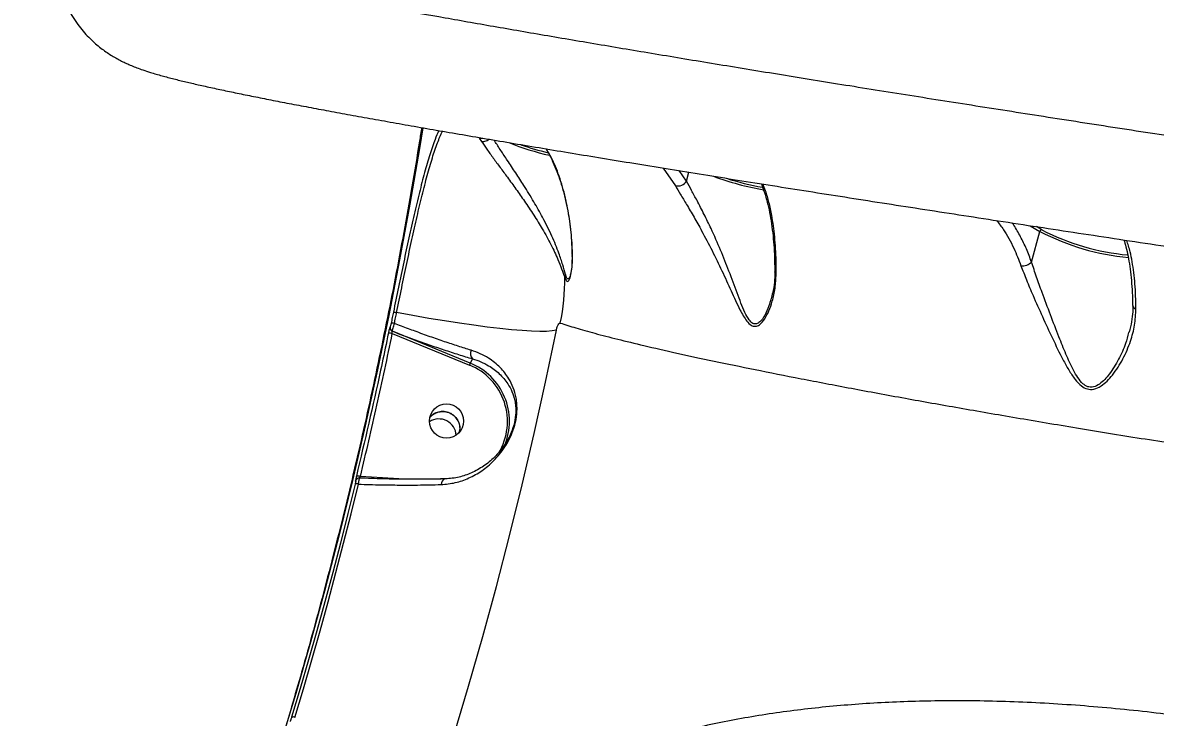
# Model space of a CAD drawing. Header units: millimetres. Extents: x -5238 to 5144, y -3542 to 5092.
# Drawn here: x 2491.6 to 2788.5, y 2073.2 to 2255.2 of the extents above; entities that cross this region are included whole.
import ezdxf

# ---------------------------------------------------------------- set-up
doc = ezdxf.new("R2010")
doc.units = ezdxf.units.MM
for name, color, linetype in [('DIKOM_ОБЪЕКТ', 7, 'Continuous'), ('DIKOM_РАЗМЕР_ЗОНА', 7, 'Continuous'), ('DIKOM_РАЗМЕР_ОБЪЕКТА', 7, 'Continuous')]:
    doc.layers.add(name, color=color, linetype=linetype)
doc.styles.add('style1', font='arial.ttf', dxfattribs={"width": 0.8})
doc.dimstyles.new('1-50', dxfattribs={"dimtxt": 300, "dimasz": 200, "dimexe": 100, "dimexo": 0, "dimgap": 100, "dimtad": 1, "dimtxsty": 'style1', "dimcen": 200, "dimclrd": 7, "dimclre": 7, "dimclrt": 7, "dimadec": 1, "dimazin": 2, "dimtfac": 1, "dimtmove": 0, "dimatfit": 2, "dimfxl": 0, "dimlwd": 25, "dimlwe": 18, "dimarcsym": 0})

# ---------------------------------------------------------------- blocks, each defined once
blk = doc.blocks.new('*D1')
at = {"layer": 'Defpoints', "color": 0, "transparency": 16777216}
for p in [(-4787.63, 5091.56), (3144.22, 5091.56), (-2554.16, -2403.28)]:
    blk.add_point(p, dxfattribs=at)
at = {"layer": 'DIKOM_РАЗМЕР_ЗОНА', "color": 7, "lineweight": 18, "transparency": 16777216}
for p, q in [((3144.22, 5091.56), (-4887.63, 5091.56)), ((-2554.16, -2403.28), (-4887.63, -2403.28))]:
    blk.add_line(p, q, dxfattribs=at)
at = {"layer": 'DIKOM_РАЗМЕР_ЗОНА', "color": 7, "lineweight": 25, "transparency": 16777216}
blk.add_line((-4787.63, -2203.28), (-4787.63, 4891.56), dxfattribs=at)
at = {"layer": 'DIKOM_РАЗМЕР_ЗОНА', "color": 7, "transparency": 16777216}
for points in [[(-4820.97, 4891.56), (-4754.3, 4891.56), (-4787.63, 5091.56)], [(-4820.97, -2203.28), (-4754.3, -2203.28), (-4787.63, -2403.28)]]:
    blk.add_solid(points, dxfattribs=at)
at = {"layer": 'DIKOM_РАЗМЕР_ЗОНА', "color": 7, "transparency": 16777216, "insert": (-5040.81, 1344.14), "char_height": 300, "attachment_point": 5, "rotation": 90, "style": 'style1'}
blk.add_mtext('7500', dxfattribs=at)
blk = doc.blocks.new('*D2')
at = {"layer": 'Defpoints', "color": 0, "transparency": 16777216}
for p in [(5144.22, 2720.02), (-4054.16, -903.28), (5144.22, -3441.88)]:
    blk.add_point(p, dxfattribs=at)
at = {"layer": 'DIKOM_РАЗМЕР_ЗОНА', "color": 7, "lineweight": 18, "transparency": 16777216}
for p, q in [((5144.22, 2720.02), (5144.22, -3541.88)), ((-4054.16, -903.28), (-4054.16, -3541.88))]:
    blk.add_line(p, q, dxfattribs=at)
at = {"layer": 'DIKOM_РАЗМЕР_ЗОНА', "color": 7, "lineweight": 25, "transparency": 16777216}
blk.add_line((-3854.16, -3441.88), (4944.22, -3441.88), dxfattribs=at)
at = {"layer": 'DIKOM_РАЗМЕР_ЗОНА', "color": 7, "transparency": 16777216}
for points in [[(-3854.16, -3408.54), (-3854.16, -3475.21), (-4054.16, -3441.88)], [(4944.22, -3408.54), (4944.22, -3475.21), (5144.22, -3441.88)]]:
    blk.add_solid(points, dxfattribs=at)
at = {"layer": 'DIKOM_РАЗМЕР_ЗОНА', "color": 7, "transparency": 16777216, "insert": (545.03, -3188.7), "char_height": 300, "attachment_point": 5, "style": 'style1'}
blk.add_mtext('9200', dxfattribs=at)
blk = doc.blocks.new('*D3')
at = {"layer": 'Defpoints', "color": 0, "transparency": 16777216}
for p in [(3889.93, 2956), (-2405.68, -161.05), (3889.93, -2949.28)]:
    blk.add_point(p, dxfattribs=at)
at = {"layer": 'DIKOM_РАЗМЕР_ОБЪЕКТА', "color": 7, "lineweight": 18, "transparency": 16777216}
for p, q in [((3889.93, 2956), (3889.93, -3049.28)), ((-2405.68, -161.05), (-2405.68, -3049.28))]:
    blk.add_line(p, q, dxfattribs=at)
at = {"layer": 'DIKOM_РАЗМЕР_ОБЪЕКТА', "color": 7, "lineweight": 25, "transparency": 16777216}
blk.add_line((-2205.68, -2949.28), (3689.93, -2949.28), dxfattribs=at)
at = {"layer": 'DIKOM_РАЗМЕР_ОБЪЕКТА', "color": 7, "transparency": 16777216}
for points in [[(-2205.68, -2915.95), (-2205.68, -2982.61), (-2405.68, -2949.28)], [(3689.93, -2915.95), (3689.93, -2982.61), (3889.93, -2949.28)]]:
    blk.add_solid(points, dxfattribs=at)
at = {"layer": 'DIKOM_РАЗМЕР_ОБЪЕКТА', "color": 7, "transparency": 16777216, "insert": (742.13, -2696.01), "char_height": 300, "attachment_point": 5, "style": 'style1'}
blk.add_mtext('6300', dxfattribs=at)

msp = doc.modelspace()

# ---------------------------------------------------------------- linework, layer by layer
at = {"layer": 'DIKOM_ОБЪЕКТ', "color": 7, "linetype": 'Continuous', "lineweight": 15}
for p, q in [((2611.276, 2224.909), (2611.849, 2224.069)), ((2659.479, 2217.069), (2662.667, 2212.458)), ((2665.602, 2213.653), (2663.684, 2216.39)), ((2665.602, 2213.653), (2666.236, 2215.978)), ((2755.673, 2201.976), (2758.229, 2200.457)), ((2756.046, 2192.456), (2758.229, 2200.457)), ((2758.755, 2200.889), (2757.357, 2201.72)), ((2635.157, 2189.214), (2635.094, 2188.981)), ((2688.721, 2189.813), (2688.719, 2189.854)), ((2587.894, 2175.427), (2587.891, 2175.424)), ((2588.482, 2173.694), (2608.682, 2165.448)), ((2588.494, 2174.298), (2588.496, 2174.301)), ((2608.899, 2165.967), (2588.494, 2174.298)), ((2609.473, 2167.097), (2608.899, 2165.967)), ((2606.198, 2148.401), (2606.023, 2147.731)), ((2578.865, 2135.085), (2578.867, 2135.088)), ((2591.664, 2135.539), (2580.103, 2136.25)), ((2602.219, 2135.639), (2601.129, 2135.614))]:
    msp.add_line(p, q, dxfattribs=at)
at = {"layer": 'DIKOM_ОБЪЕКТ', "color": 7, "linetype": 'Continuous', "lineweight": 15, "flags": 128}
for points in [[(2537.183, 2001.624), (2541.192, 2012.381), (2545.889, 2025.483), (2550.445, 2038.751), (2554.857, 2052.176), (2559.123, 2065.75), (2563.24, 2079.463), (2567.205, 2093.307), (2571.015, 2107.273), (2574.668, 2121.352), (2578.161, 2135.533), (2581.493, 2149.809), (2584.66, 2164.169), (2587.662, 2178.605), (2590.495, 2193.107), (2593.159, 2207.664), (2595.651, 2222.269), (2596.519, 2227.62)], [(2596.443, 2227.633), (2595.567, 2222.233), (2593.067, 2207.585), (2590.396, 2192.983), (2587.554, 2178.438), (2584.543, 2163.959), (2581.366, 2149.555), (2578.025, 2135.236), (2574.521, 2121.012), (2570.857, 2106.891), (2567.035, 2092.883), (2563.059, 2078.997), (2558.93, 2065.242), (2554.651, 2051.627), (2550.225, 2038.162), (2545.655, 2024.854), (2540.944, 2011.713), (2540.034, 2009.24)], [(2588.757, 2179.296), (2588.685, 2178.941), (2588.613, 2178.586), (2588.541, 2178.231), (2588.469, 2177.876), (2588.396, 2177.521), (2588.324, 2177.166), (2588.252, 2176.811), (2588.179, 2176.456)], [(2589.034, 2176.373), (2589.107, 2176.727), (2589.179, 2177.082), (2589.251, 2177.437), (2589.324, 2177.792), (2589.396, 2178.146), (2589.468, 2178.501), (2589.54, 2178.856), (2589.612, 2179.211)], [(2631.483, 2174.582), (2630.39, 2174.391), (2628.933, 2174.284), (2627.122, 2174.262), (2624.972, 2174.325), (2622.5, 2174.472), (2619.725, 2174.704), (2616.668, 2175.016), (2613.353, 2175.408), (2609.806, 2175.876), (2606.056, 2176.416), (2602.13, 2177.025), (2598.059, 2177.697), (2593.875, 2178.428), (2589.612, 2179.211)], [(2593.341, 2033.838), (2596.453, 2042.969), (2600.601, 2055.608), (2604.613, 2068.385), (2608.484, 2081.292), (2612.214, 2094.321), (2615.8, 2107.464), (2619.238, 2120.711), (2622.528, 2134.056), (2625.667, 2147.488), (2628.653, 2161), (2631.483, 2174.582)], [(2602.427, 2135.608), (2602.234, 2135.625), (2602.22, 2135.623)], [(2578.744, 2134.292), (2576.829, 2126.53), (2574.864, 2118.8), (2572.851, 2111.103), (2570.789, 2103.44), (2568.68, 2095.814), (2566.523, 2088.224), (2564.319, 2080.674), (2562.068, 2073.164)], [(2562.942, 2073.156), (2565.191, 2080.66), (2567.393, 2088.205), (2569.549, 2095.788), (2571.657, 2103.41), (2573.717, 2111.067), (2575.729, 2118.759), (2577.692, 2126.483), (2579.606, 2134.239)]]:
    msp.add_lwpolyline(points, dxfattribs=at)
at = {"layer": 'DIKOM_ОБЪЕКТ', "color": 7, "linetype": 'Continuous', "lineweight": 15}
msp.add_circle((2602.693, 2150.792), 4.471, dxfattribs=at)
for centre, radius, start, end in [((2611.698, 2226.657), 1.799, 256.41874, 283.08733), ((2645.289, 2289.007), 70.353, 248.11248, 257.17962), ((2645.866, 2291.028), 71.854, 250.74382, 256.7027), ((2697.81, 2282.301), 71.914, 249.54541, 260.38988), ((2663.343, 2215), 2.631, 255.10965, 329.18638), ((2697.349, 2280.505), 69.462, 252.13296, 260.20586), ((2758.763, 2200.342), 0.547, 90.84853, 167.77549), ((2786.89, 2255.459), 62.021, 242.47593, 264.97701), ((2786.55, 2254.232), 60.151, 242.47771, 264.97584), ((2753.627, 2194.935), 3.463, 264.06203, 314.28911), ((2582.725, 2187.432), 50.956, 347.56536, 1.16908), ((2635.37, 2188.324), 1.706, 150.02759, 175.03266), ((2689.447, 2189.946), 0.738, 190.43634, 240.80592), ((2783.6, 2181.262), 1.081, 193.03474, 259.63349), ((2588.363, 2173.907), 2.556, 74.78206, 94.1353), ((2587.764, 2171.378), 2.425, 72.78294, 97.57427), ((2588.877, 2175.227), 1.005, 168.69558, 247.59288), ((2588.879, 2175.23), 1.005, 168.69804, 247.59043), ((2610.982, 2168.458), 2.031, 154.53313, 222.06415), ((2624.544, 2159.11), 17.082, 156.33064, 158.22077), ((2602.745, 2150.671), 15.924, 328.8631, 68.1122), ((2602.742, 2150.707), 16.456, 337.51098, 68.02775), ((2600.705, 2146.812), 4.519, 2.85576, 123.25693), ((2579.816, 2134.853), 0.979, 139.93061, 166.31012), ((2579.82, 2134.855), 0.981, 139.56526, 166.25237), ((2579.825, 2134.84), 0.994, 121.088, 139.70906), ((2579.316, 2134.02), 2.365, 70.56212, 95.88735), ((2602.858, 2134.175), 1.583, 113.76101, 180.92322), ((2579.082, 2132.748), 1.58, 70.62265, 102.35096), ((2562.495, 2072.176), 1.076, 65.47203, 113.37115)]:
    msp.add_arc(centre, radius, start, end, dxfattribs=at)
for points, knots in [([(2670.046, 2295.893), (2675.287, 2295.077), (2685.773, 2293.444), (2702.255, 2290.911), (2719.246, 2288.322), (2736.941, 2285.65), (2755.319, 2282.897), (2774.37, 2280.066), (2793.875, 2277.188), (2813.607, 2274.296), (2833.524, 2271.394), (2853.583, 2268.489), (2873.934, 2265.556), (2894.737, 2262.574), (2915.972, 2259.544), (2937.611, 2256.472), (2959.408, 2253.391), (2981.116, 2250.336), (3002.701, 2247.311), (3024.128, 2244.321), (3045.555, 2241.344), (3067.145, 2238.357), (3088.866, 2235.365), (3110.681, 2232.374), (3132.337, 2229.419), (3153.579, 2226.534), (3174.38, 2223.725), (3194.72, 2220.992), (3214.767, 2218.315), (3234.671, 2215.673), (3254.387, 2213.074), (3273.877, 2210.524), (3292.91, 2208.054), (3312.475, 2205.539), (3332.413, 2203.003), (3352.643, 2200.461), (3365.433, 2198.884), (3371.827, 2198.095)], [0, 0, 0, 0, 0.0277158, 0.0554553, 0.0831951, 0.110911, 0.139432, 0.1679792, 0.1965262, 0.2250473, 0.2527592, 0.2804947, 0.3082303, 0.3359422, 0.364457, 0.3929981, 0.4215388, 0.4500535, 0.4777908, 0.5055522, 0.5333137, 0.5610508, 0.5895953, 0.618166, 0.646737, 0.6752815, 0.70299, 0.7307224, 0.7584548, 0.7861631, 0.814675, 0.843213, 0.8717512, 0.900263, 0.9335019, 0.9667613, 1, 1, 1, 1]), ([(2500.881, 2279.173), (2500.746, 2278.585), (2500.378, 2276.99), (2500.133, 2274.338), (2500.108, 2271.294), (2500.394, 2268.324), (2500.95, 2265.465), (2501.754, 2262.745), (2502.773, 2260.192), (2503.967, 2257.831), (2505.294, 2255.684), (2506.707, 2253.762), (2508.161, 2252.069), (2509.617, 2250.593), (2511.048, 2249.318), (2512.437, 2248.219), (2513.779, 2247.268), (2515.08, 2246.439), (2516.349, 2245.706), (2517.606, 2245.049), (2518.874, 2244.445), (2520.191, 2243.875), (2521.616, 2243.313), (2523.265, 2242.722), (2525.426, 2242.022), (2528.064, 2241.257), (2531.123, 2240.45), (2534.286, 2239.673), (2537.649, 2238.89), (2541.274, 2238.084), (2545.207, 2237.243), (2549.356, 2236.384), (2553.74, 2235.501), (2558.383, 2234.588), (2563.28, 2233.647), (2568.443, 2232.673), (2573.877, 2231.666), (2579.588, 2230.624), (2585.563, 2229.55), (2591.805, 2228.443), (2598.307, 2227.304), (2605.084, 2226.13), (2612.118, 2224.924), (2619.388, 2223.691), (2626.873, 2222.433), (2634.585, 2221.148), (2642.534, 2219.834), (2650.733, 2218.49), (2659.166, 2217.118), (2667.823, 2215.72), (2676.706, 2214.295), (2685.818, 2212.843), (2695.132, 2211.368), (2704.646, 2209.87), (2714.355, 2208.351), (2724.279, 2206.807), (2734.399, 2205.241), (2744.683, 2203.658), (2755.093, 2202.063), (2765.631, 2200.458), (2776.325, 2198.836), (2787.191, 2197.196), (2798.22, 2195.54), (2809.384, 2193.87), (2820.684, 2192.189), (2832.124, 2190.493), (2843.678, 2188.788), (2855.331, 2187.076), (2867.081, 2185.357), (2878.941, 2183.629), (2890.907, 2181.893), (2902.943, 2180.153), (2915.015, 2178.415), (2927.098, 2176.683), (2939.201, 2174.955), (2951.351, 2173.227), (2963.573, 2171.496), (2975.866, 2169.761), (2988.216, 2168.026), (3000.606, 2166.291), (3013.019, 2164.56), (3025.438, 2162.835), (3037.847, 2161.118), (3050.226, 2159.413), (3062.559, 2157.72), (3074.829, 2156.043), (3087.021, 2154.383), (3099.127, 2152.742), (3111.19, 2151.114), (3123.23, 2149.496), (3135.252, 2147.887), (3147.213, 2146.294), (3159.092, 2144.718), (3170.869, 2143.163), (3182.519, 2141.632), (3194.048, 2140.124), (3205.451, 2138.64), (3216.734, 2137.179), (3227.882, 2135.743), (3238.893, 2134.332), (3249.772, 2132.946), (3260.522, 2131.583), (3271.118, 2130.249), (3281.552, 2128.942), (3291.818, 2127.666), (3301.929, 2126.416), (3311.866, 2125.196), (3321.601, 2124.01), (3331.106, 2122.86), (3340.382, 2121.747), (3349.45, 2120.668), (3358.316, 2119.623), (3366.973, 2118.611), (3375.404, 2117.636), (3383.611, 2116.697), (3391.598, 2115.793), (3399.346, 2114.928), (3406.844, 2114.101), (3414.095, 2113.313), (3421.111, 2112.563), (3427.886, 2111.85), (3434.397, 2111.178), (3440.624, 2110.55), (3446.556, 2109.965), (3452.225, 2109.42), (3457.637, 2108.916), (3462.793, 2108.453), (3467.677, 2108.032), (3472.295, 2107.652), (3476.654, 2107.316), (3480.767, 2107.02), (3484.622, 2106.769), (3488.239, 2106.562), (3491.648, 2106.401), (3494.917, 2106.288), (3498.178, 2106.231), (3501.152, 2106.258), (3503.638, 2106.375), (3505.556, 2106.54), (3507.079, 2106.724), (3508.567, 2106.959), (3510.041, 2107.253), (3511.539, 2107.618), (3513.083, 2108.072), (3514.693, 2108.635), (3516.384, 2109.333), (3518.161, 2110.195), (3520.016, 2111.25), (3521.924, 2112.526), (3523.849, 2114.04), (3525.744, 2115.802), (3527.555, 2117.807), (3529.227, 2120.036), (3530.718, 2122.461), (3532.033, 2125.145), (3533.117, 2128.055), (3533.884, 2131.142), (3534.29, 2133.575), (3534.333, 2134.967), (3534.343, 2135.319)], [0, 0, 0, 0, 0.0012007, 0.0032594, 0.0052803, 0.0072664, 0.0092199, 0.0111422, 0.0130331, 0.0148915, 0.0167155, 0.0185049, 0.0202647, 0.0220086, 0.0237609, 0.025545, 0.0274005, 0.029375, 0.0315257, 0.0339225, 0.0366552, 0.0398469, 0.0436802, 0.0484598, 0.0547938, 0.0644179, 0.07374, 0.0824046, 0.0906488, 0.0993736, 0.1077929, 0.1159995, 0.1241548, 0.1322078, 0.1402043, 0.1481647, 0.1561052, 0.1640397, 0.1719848, 0.179859, 0.1877556, 0.1956676, 0.2035773, 0.2114626, 0.219306, 0.227092, 0.2349144, 0.2427528, 0.2505815, 0.2584083, 0.26624, 0.2740828, 0.2819469, 0.2897578, 0.2975857, 0.3054454, 0.3133167, 0.3211747, 0.328997, 0.3367659, 0.3445371, 0.3523606, 0.3601742, 0.3679858, 0.3758016, 0.383628, 0.3914724, 0.3992858, 0.4070906, 0.4149255, 0.4227743, 0.4306185, 0.438438, 0.4462181, 0.4539618, 0.4617118, 0.4694923, 0.4772987, 0.4851254, 0.4929679, 0.5008201, 0.5086767, 0.5165311, 0.5243767, 0.5322079, 0.540019, 0.5478052, 0.555561, 0.563299, 0.5711104, 0.5789402, 0.586781, 0.5946252, 0.6024637, 0.6102886, 0.6180821, 0.6258932, 0.6336975, 0.6414959, 0.649296, 0.6571033, 0.664925, 0.6727748, 0.6805904, 0.6884237, 0.6962819, 0.7041493, 0.7120078, 0.7198401, 0.7276306, 0.7354255, 0.7432542, 0.7510762, 0.7588993, 0.7667289, 0.7745726, 0.7824418, 0.7902793, 0.798122, 0.8060038, 0.8139061, 0.8218104, 0.8296933, 0.8375396, 0.845367, 0.8532849, 0.8612108, 0.8691569, 0.8771371, 0.8851686, 0.8932742, 0.9014976, 0.9097493, 0.9182111, 0.9269754, 0.9362742, 0.9468293, 0.9544448, 0.9587089, 0.9623402, 0.9653881, 0.9680085, 0.9703184, 0.9724072, 0.9743458, 0.9761922, 0.977994, 0.9797876, 0.9815911, 0.983423, 0.9852884, 0.9871831, 0.9890985, 0.9910271, 0.9929629, 0.9951112, 0.9972255, 0.999298, 1, 1, 1, 1]), ([(3534.272, 2135.322), (3534.295, 2135.246), (3534.38, 2134.969), (3533.6, 2134.603), (3531.894, 2134.237), (3529.167, 2134.01), (3525.521, 2133.914), (3520.981, 2133.951), (3515.587, 2134.117), (3509.378, 2134.404), (3502.322, 2134.814), (3494.352, 2135.353), (3485.444, 2136.025), (3475.591, 2136.834), (3464.9, 2137.771), (3453.5, 2138.825), (3441.431, 2139.992), (3428.741, 2141.264), (3415.342, 2142.649), (3401.123, 2144.16), (3386.078, 2145.799), (3370.21, 2147.565), (3353.699, 2149.439), (3336.747, 2151.399), (3319.397, 2153.437), (3301.696, 2155.547), (3283.507, 2157.745), (3264.685, 2160.05), (3245.239, 2162.462), (3225.187, 2164.979), (3204.758, 2167.573), (3184.187, 2170.213), (3163.515, 2172.895), (3142.783, 2175.611), (3121.835, 2178.382), (3100.509, 2181.229), (3078.829, 2184.152), (3056.824, 2187.147), (3034.749, 2190.181), (3011.734, 2193.372), (2987.818, 2196.723), (2963.057, 2200.228), (2938.245, 2203.777), (2913.444, 2207.36), (2888.719, 2210.97), (2865.545, 2214.388), (2843.922, 2217.608), (2823.818, 2220.629), (2804.049, 2223.628), (2784.466, 2226.625), (2765.115, 2229.616), (2746.035, 2232.596), (2727.452, 2235.53), (2709.584, 2238.381), (2692.445, 2241.148), (2676.034, 2243.827), (2660.21, 2246.444), (2644.859, 2249.016), (2630.028, 2251.537), (2615.759, 2254.002), (2602.221, 2256.381), (2589.557, 2258.649), (2577.77, 2260.806), (2566.847, 2262.851), (2556.702, 2264.8), (2547.267, 2266.666), (2538.59, 2268.443), (2530.708, 2270.124), (2523.714, 2271.688), (2517.685, 2273.116), (2512.604, 2274.41), (2508.442, 2275.574), (2505.167, 2276.618), (2502.738, 2277.553), (2501.298, 2278.358), (2500.708, 2278.897), (2500.895, 2279.119), (2500.931, 2279.162)], [0, 0, 0, 0, 0.0049153, 0.0181215, 0.0317067, 0.0453044, 0.0589022, 0.0724875, 0.085714, 0.098952, 0.1121899, 0.1254164, 0.1390284, 0.152653, 0.1662775, 0.1798895, 0.1931171, 0.2063562, 0.2195953, 0.232823, 0.2464353, 0.2600601, 0.2736849, 0.2872973, 0.3005077, 0.3137297, 0.3269515, 0.340162, 0.3537551, 0.3673607, 0.3809663, 0.3945594, 0.4077711, 0.4209942, 0.4342172, 0.4474289, 0.4610242, 0.4746321, 0.4882397, 0.501835, 0.5171178, 0.5324095, 0.5476922, 0.5633049, 0.5789272, 0.5945399, 0.6077689, 0.6210093, 0.6342497, 0.6474786, 0.6610921, 0.6747179, 0.6883438, 0.7019572, 0.7151635, 0.7283811, 0.7415987, 0.7548049, 0.7683935, 0.7819945, 0.7955954, 0.809184, 0.8224119, 0.8356513, 0.8488907, 0.8621186, 0.8757327, 0.8893593, 0.902986, 0.9166001, 0.9298235, 0.9430584, 0.9562932, 0.9695164, 0.9831259, 0.9967479, 1, 1, 1, 1]), ([(2596.162, 2227.682), (2595.976, 2226.498), (2595.162, 2221.305), (2593.605, 2212.129), (2591.489, 2200.167), (2589.256, 2188.257), (2586.918, 2176.407), (2584.476, 2164.628), (2581.933, 2152.929), (2579.291, 2141.322), (2576.555, 2129.816), (2573.726, 2118.422), (2570.811, 2107.148), (2567.808, 2096.008), (2564.895, 2085.57), (2562.944, 2078.908), (2562.052, 2075.864)], [0, 0, 0, 0, 0.0226113, 0.0992116, 0.1757858, 0.2523166, 0.3287878, 0.4051853, 0.4814923, 0.557694, 0.6337739, 0.709716, 0.7855036, 0.8611242, 0.9365575, 1, 1, 1, 1]), ([(2600.65, 2226.9), (2600.323, 2226.155), (2599.537, 2224.36), (2598.301, 2220.646), (2596.937, 2215.976), (2595.573, 2210.702), (2594.205, 2204.947), (2592.833, 2198.818), (2591.463, 2192.428), (2590.095, 2185.877), (2589.203, 2181.491), (2588.757, 2179.296)], [0, 0, 0, 0, 0.0816884, 0.1967297, 0.3114042, 0.4261682, 0.5411362, 0.6559959, 0.7703326, 0.8850684, 1, 1, 1, 1]), ([(2589.612, 2179.211), (2590.05, 2181.369), (2590.925, 2185.671), (2592.267, 2192.102), (2593.613, 2198.377), (2594.958, 2204.389), (2596.301, 2210.039), (2597.638, 2215.215), (2598.976, 2219.809), (2600.297, 2223.754), (2601.178, 2225.754), (2601.61, 2226.734)], [0, 0, 0, 0, 0.1120611, 0.2234523, 0.3348756, 0.4469375, 0.5581315, 0.6701449, 0.7817166, 0.8931036, 1, 1, 1, 1]), ([(2611.849, 2224.069), (2611.878, 2224.062), (2612.06, 2224.017), (2612.458, 2224.002), (2613.054, 2224.153), (2613.547, 2224.381), (2613.776, 2224.581), (2613.838, 2224.635)], [0, 0, 0, 0, 0.051497, 0.3199289, 0.6069344, 0.8940321, 1, 1, 1, 1]), ([(2611.849, 2224.069), (2612.31, 2223.393), (2613.246, 2222.022), (2614.925, 2219.705), (2616.744, 2217.234), (2618.757, 2214.508), (2620.912, 2211.551), (2623.252, 2208.237), (2625.605, 2204.728), (2627.974, 2200.903), (2630.14, 2196.969), (2631.769, 2193.478), (2632.919, 2190.554), (2633.418, 2189.17), (2633.67, 2188.471)], [0, 0, 0, 0, 0.0637956, 0.1293416, 0.1956958, 0.2634233, 0.3422586, 0.4227059, 0.5170771, 0.6134045, 0.7254028, 0.8399969, 0.9193183, 1, 1, 1, 1]), ([(2633.892, 2189.176), (2633.658, 2190.003), (2633.186, 2191.677), (2632.058, 2195.124), (2630.37, 2199.263), (2628.103, 2203.824), (2625.584, 2208.273), (2623.171, 2212.185), (2620.807, 2215.834), (2618.76, 2218.914), (2616.92, 2221.686), (2615.763, 2223.446), (2615.228, 2224.303), (2615.161, 2224.41)], [0, 0, 0, 0, 0.0922305, 0.1866789, 0.3181625, 0.4530208, 0.5616212, 0.6728291, 0.7592499, 0.847793, 0.9178609, 0.9897608, 1, 1, 1, 1]), ([(2628.738, 2222.124), (2628.915, 2221.834), (2629.559, 2220.782), (2630.529, 2218.797), (2631.622, 2216.226), (2632.578, 2213.527), (2633.432, 2210.611), (2634.149, 2207.559), (2634.708, 2204.573), (2635.121, 2201.718), (2635.405, 2198.902), (2635.573, 2196.415), (2635.602, 2194.802), (2635.614, 2194.175)], [0, 0, 0, 0, 0.0500321, 0.1814293, 0.2940002, 0.4013325, 0.5150806, 0.623671, 0.7168595, 0.8017, 0.8801506, 0.9533959, 1, 1, 1, 1]), ([(2635.681, 2193.907), (2635.652, 2195.008), (2635.562, 2198.334), (2635.045, 2203.282), (2633.999, 2209.033), (2632.485, 2214.414), (2630.72, 2218.927), (2629.406, 2221.168), (2628.858, 2222.104)], [0, 0, 0, 0, 0.0820714, 0.2480114, 0.4142157, 0.6293097, 0.8451647, 1, 1, 1, 1]), ([(2662.667, 2212.458), (2663.111, 2211.711), (2664.015, 2210.193), (2665.701, 2207.405), (2667.582, 2204.202), (2669.866, 2200.132), (2672.35, 2195.397), (2674.912, 2190.1), (2677.303, 2184.848), (2679.089, 2180.908), (2680.467, 2178.347), (2681.422, 2176.884), (2682.473, 2175.816), (2683.635, 2175.475), (2684.904, 2176.002), (2686.155, 2177.498), (2687.261, 2179.681), (2688.197, 2182.408), (2688.901, 2185.63), (2689.025, 2188.072), (2689.087, 2189.302)], [0, 0, 0, 0, 0.0470882, 0.0957448, 0.1543555, 0.2146382, 0.3009824, 0.389689, 0.4807659, 0.5736887, 0.6068287, 0.6403855, 0.6772294, 0.7075575, 0.737925, 0.7828358, 0.8286816, 0.8755365, 0.9373306, 1, 1, 1, 1]), ([(2687.738, 2182.786), (2687.568, 2182.171), (2687.143, 2180.634), (2686.185, 2178.492), (2685.029, 2176.81), (2683.911, 2176.141), (2682.909, 2176.301), (2681.881, 2177.371), (2680.878, 2179.265), (2679.869, 2181.674), (2678.527, 2185.261), (2676.821, 2189.888), (2674.558, 2195.575), (2672.348, 2200.584), (2670.233, 2204.958), (2668.504, 2208.307), (2666.905, 2211.263), (2666.041, 2212.848), (2665.602, 2213.653)], [0, 0, 0, 0, 0.0385687, 0.0963536, 0.1478399, 0.1780636, 0.2082086, 0.2468882, 0.298421, 0.3543264, 0.4103066, 0.5254277, 0.6324146, 0.7416647, 0.8134124, 0.886825, 0.942569, 1, 1, 1, 1]), ([(2685.211, 2212.941), (2685.485, 2212.215), (2686.036, 2210.752), (2686.756, 2208.215), (2687.384, 2205.463), (2687.893, 2202.506), (2688.284, 2199.395), (2688.552, 2196.14), (2688.703, 2192.972), (2688.707, 2190.818), (2688.708, 2189.853)], [0, 0, 0, 0, 0.1319763, 0.2659756, 0.399307, 0.5291327, 0.6560554, 0.7803489, 0.901586, 1, 1, 1, 1]), ([(2689.087, 2189.302), (2689.09, 2190.446), (2689.098, 2193.883), (2688.774, 2199.166), (2688.087, 2204.206), (2687.229, 2208.118), (2686.45, 2210.855), (2685.86, 2212.293), (2685.621, 2212.876)], [0, 0, 0, 0, 0.1138934, 0.3421631, 0.575451, 0.7337627, 0.8920925, 1, 1, 1, 1]), ([(2746.885, 2203.322), (2747.5, 2202.545), (2749.172, 2200.429), (2751.329, 2196.439), (2752.662, 2193.039), (2753.269, 2191.49)], [0, 0, 0, 0, 0.2402918, 0.6540016, 1, 1, 1, 1]), ([(2756.046, 2192.456), (2755.607, 2193.613), (2754.729, 2195.928), (2753.153, 2199.125), (2751.898, 2201.393), (2751.107, 2202.497), (2750.964, 2202.697)], [0, 0, 0, 0, 0.3070909, 0.6141903, 0.9302206, 1, 1, 1, 1]), ([(2780.239, 2198.247), (2780.42, 2197.659), (2780.823, 2196.349), (2781.342, 2194.011), (2781.803, 2191.313), (2782.161, 2188.395), (2782.403, 2185.268), (2782.525, 2182.796), (2782.533, 2181.328), (2782.534, 2181.019)], [0, 0, 0, 0, 0.1341535, 0.2992007, 0.4637218, 0.6276129, 0.7918622, 0.956051, 1, 1, 1, 1]), ([(2783.405, 2180.198), (2783.386, 2181.32), (2783.329, 2184.691), (2782.888, 2189.836), (2782.078, 2194.728), (2781.296, 2197.16), (2780.982, 2198.135)], [0, 0, 0, 0, 0.1554397, 0.4670143, 0.7862724, 1, 1, 1, 1]), ([(2635.596, 2194.175), (2635.604, 2193.981), (2635.639, 2193.162), (2635.576, 2191.888), (2635.448, 2190.52), (2635.29, 2189.594), (2635.17, 2189.095), (2635.129, 2188.983), (2635.126, 2188.974)], [0, 0, 0, 0, 0.0917785, 0.3874093, 0.6430733, 0.8381093, 0.9870482, 1, 1, 1, 1]), ([(2635.681, 2193.907), (2635.672, 2193.925), (2635.629, 2194.012), (2635.626, 2194.103), (2635.624, 2194.176)], [0, 0, 0, 0, 0.2084877, 1, 1, 1, 1]), ([(2633.67, 2188.471), (2633.826, 2188.109), (2634.111, 2187.449), (2634.568, 2187.286), (2635.036, 2187.976), (2635.417, 2189.552), (2635.658, 2191.642), (2635.673, 2193.147), (2635.681, 2193.907)], [0, 0, 0, 0, 0.1672693, 0.3043198, 0.4416701, 0.6370285, 0.8167199, 1, 1, 1, 1]), ([(2753.269, 2191.49), (2753.734, 2190.257), (2754.677, 2187.751), (2756.603, 2183.247), (2758.893, 2178.101), (2761.508, 2172.426), (2763.789, 2167.747), (2765.755, 2164.153), (2767.328, 2161.781), (2768.94, 2160.017), (2770.634, 2159.055), (2772.479, 2159.014), (2774.258, 2159.881), (2775.863, 2161.239), (2777.898, 2163.538), (2780.111, 2167.037), (2782, 2171.474), (2783.193, 2175.906), (2783.334, 2178.758), (2783.405, 2180.198)], [0, 0, 0, 0, 0.0629201, 0.127791, 0.2147667, 0.3041645, 0.3947471, 0.4415332, 0.4882107, 0.5268405, 0.5575691, 0.5885372, 0.6242853, 0.6582026, 0.6928754, 0.7739249, 0.8569706, 0.9277871, 1, 1, 1, 1]), ([(2781.486, 2173.98), (2781.237, 2173.009), (2780.618, 2170.601), (2778.896, 2166.907), (2777.002, 2163.756), (2775.234, 2161.648), (2773.877, 2160.413), (2772.442, 2159.657), (2771.369, 2159.631), (2770.424, 2159.885), (2769.348, 2160.587), (2768.124, 2162.14), (2766.635, 2164.728), (2765.027, 2168.324), (2763.069, 2173.196), (2760.985, 2178.639), (2759.009, 2183.917), (2757.306, 2188.589), (2756.469, 2191.157), (2756.046, 2192.456)], [0, 0, 0, 0, 0.0565105, 0.1401609, 0.2251486, 0.2595109, 0.2944238, 0.330214, 0.3550971, 0.3614522, 0.3926965, 0.4326198, 0.4742149, 0.5564107, 0.6399991, 0.7442204, 0.8507257, 0.9244712, 1, 1, 1, 1]), ([(2635.002, 2188.644), (2634.988, 2188.589), (2634.88, 2188.172), (2634.6, 2187.922), (2634.228, 2188.133), (2634.012, 2188.804), (2633.892, 2189.176)], [0, 0, 0, 0, 0.044054, 0.3377344, 0.6325027, 1, 1, 1, 1]), ([(2688.755, 2189.813), (2688.726, 2188.913), (2688.667, 2187.078), (2688.307, 2184.719), (2687.904, 2183.326), (2687.747, 2182.782)], [0, 0, 0, 0, 0.3697213, 0.7540791, 1, 1, 1, 1]), ([(2588.757, 2179.296), (2588.778, 2179.303), (2588.821, 2179.315), (2589.018, 2179.302), (2589.287, 2179.269), (2589.503, 2179.23), (2589.612, 2179.211)], [0, 0, 0, 0, 0.2500019, 0.4999432, 0.7498741, 1, 1, 1, 1]), ([(2782.542, 2181.012), (2782.556, 2180.695), (2782.607, 2179.524), (2782.367, 2177.451), (2782.024, 2175.412), (2781.66, 2174.246), (2781.571, 2173.962)], [0, 0, 0, 0, 0.1343658, 0.4968725, 0.8773275, 1, 1, 1, 1]), ([(2588.179, 2176.456), (2588.179, 2176.454), (2588.159, 2176.345), (2588.108, 2176.128), (2588.045, 2175.869), (2587.984, 2175.652), (2587.931, 2175.489), (2587.906, 2175.447), (2587.894, 2175.427)], [0, 0, 0, 0, 0.0043504, 0.2197251, 0.4355852, 0.5682666, 0.7938483, 1, 1, 1, 1]), ([(2588.496, 2174.301), (2588.502, 2174.348), (2588.514, 2174.448), (2588.593, 2174.785), (2588.706, 2175.221), (2588.847, 2175.737), (2588.972, 2176.16), (2589.034, 2176.373)], [0, 0, 0, 0, 0.2044451, 0.4300701, 0.5633666, 0.7802904, 1, 1, 1, 1]), ([(2609.147, 2169.332), (2608.022, 2169.681), (2605.771, 2170.379), (2602.165, 2171.576), (2598.406, 2172.878), (2594.615, 2174.251), (2591.476, 2175.429), (2589.643, 2176.137), (2589.034, 2176.373)], [0, 0, 0, 0, 0.1827956, 0.365595, 0.5537481, 0.7418954, 0.9141934, 1, 1, 1, 1]), ([(2631.483, 2174.582), (2631.505, 2174.682), (2631.551, 2174.891), (2631.664, 2175.278), (2631.813, 2175.681), (2632.039, 2176.152), (2632.221, 2176.379), (2632.382, 2176.472), (2632.444, 2176.464), (2632.485, 2176.46)], [0, 0, 0, 0, 0.0767446, 0.1604997, 0.3174131, 0.4661192, 0.7624924, 0.8428297, 1, 1, 1, 1]), ([(2632.485, 2176.46), (2633.787, 2176.042), (2636.391, 2175.207), (2641.472, 2173.79), (2647.417, 2172.253), (2654.545, 2170.532), (2662.92, 2168.623), (2672.633, 2166.522), (2683.486, 2164.278), (2695.496, 2161.895), (2708.651, 2159.384), (2722.517, 2156.829), (2736.996, 2154.249), (2751.977, 2151.66), (2767.868, 2148.994), (2784.655, 2146.261), (2802.302, 2143.47), (2820.815, 2140.623), (2840.161, 2137.73), (2860.391, 2134.787), (2881.219, 2131.836), (2902.139, 2128.946), (2922.96, 2126.136), (2943.584, 2123.41), (2964.589, 2120.688), (2985.914, 2117.975), (3007.492, 2115.279), (3028.72, 2112.668), (3049.532, 2110.147), (3069.875, 2107.716), (3090.203, 2105.318), (3110.438, 2102.962), (3130.554, 2100.647), (3143.625, 2099.167), (3150.158, 2098.427)], [0, 0, 0, 0, 0.0283336, 0.0566672, 0.0852828, 0.1138983, 0.1455323, 0.1771904, 0.208824, 0.2413901, 0.2739833, 0.3065486, 0.3371874, 0.3678491, 0.3984875, 0.4300098, 0.4615578, 0.4930802, 0.5257429, 0.5584056, 0.5915372, 0.6246691, 0.6557872, 0.6869296, 0.7180479, 0.750073, 0.7821243, 0.8141498, 0.8447047, 0.8752822, 0.9058378, 0.9372171, 0.9686204, 1, 1, 1, 1]), ([(2587.444, 2173.782), (2587.312, 2173.134), (2586.647, 2169.898), (2584.021, 2157.391), (2581.244, 2145.595), (2579.074, 2136.372)], [0, 0, 0, 0, 0.051712, 0.2585578, 1, 1, 1, 1]), ([(2580.103, 2136.25), (2581.585, 2142.47), (2584.548, 2154.913), (2587.17, 2167.433), (2588.482, 2173.694)], [0, 0, 0, 0, 0.4999169, 1, 1, 1, 1]), ([(2587.891, 2175.424), (2587.88, 2175.406), (2587.849, 2175.36), (2587.774, 2175.143), (2587.669, 2174.767), (2587.552, 2174.291), (2587.48, 2173.951), (2587.444, 2173.782)], [0, 0, 0, 0, 0.1342608, 0.3469542, 0.5632695, 0.7818152, 1, 1, 1, 1]), ([(2588.482, 2173.694), (2588.475, 2173.758), (2588.461, 2173.884), (2588.453, 2174.062), (2588.458, 2174.201), (2588.473, 2174.279), (2588.488, 2174.293), (2588.494, 2174.298)], [0, 0, 0, 0, 0.2318687, 0.456216, 0.6690766, 0.8723079, 1, 1, 1, 1]), ([(2588.496, 2174.301), (2590.411, 2173.581), (2593.676, 2172.353), (2598.173, 2170.76), (2602.055, 2169.436), (2605.854, 2168.198), (2608.267, 2167.464), (2609.473, 2167.097)], [0, 0, 0, 0, 0.2590525, 0.4416225, 0.6241959, 0.8120968, 1, 1, 1, 1]), ([(2601.275, 2134.149), (2602.524, 2134.265), (2605.057, 2134.5), (2608.637, 2135.787), (2612.019, 2137.693), (2614.637, 2139.877), (2616.602, 2142.048), (2617.906, 2143.826), (2618.989, 2145.659), (2619.988, 2147.774), (2620.843, 2150.427), (2621.199, 2153.067), (2621.171, 2155.199), (2620.899, 2157.296), (2620.24, 2159.563), (2618.915, 2162.24), (2616.835, 2164.906), (2614.209, 2167.02), (2611.584, 2168.481), (2609.963, 2169.047), (2609.147, 2169.332)], [0, 0, 0, 0, 0.0717887, 0.1456295, 0.2211695, 0.298518, 0.3406379, 0.3832932, 0.4160997, 0.4496126, 0.4986442, 0.5477905, 0.58045, 0.6139706, 0.6704341, 0.7283171, 0.8119545, 0.8980726, 0.9486865, 1, 1, 1, 1]), ([(2609.473, 2167.097), (2610.227, 2166.85), (2611.745, 2166.353), (2614.171, 2165.088), (2616.649, 2163.234), (2618.609, 2160.914), (2619.896, 2158.528), (2620.539, 2156.545), (2620.825, 2154.658), (2620.878, 2152.773), (2620.567, 2150.374), (2619.784, 2147.985), (2618.871, 2146.088), (2617.875, 2144.437), (2616.665, 2142.822), (2614.86, 2140.87), (2612.431, 2138.879), (2609.325, 2137.151), (2605.984, 2135.955), (2603.622, 2135.725), (2602.427, 2135.608)], [0, 0, 0, 0, 0.0515557, 0.1037789, 0.1890736, 0.276602, 0.3332131, 0.3909223, 0.4225539, 0.4549606, 0.5012668, 0.5475071, 0.5791752, 0.6117662, 0.6537262, 0.6963, 0.7731218, 0.8516252, 0.9249647, 1, 1, 1, 1]), ([(2605.705, 2150.85), (2605.427, 2151.275), (2604.872, 2152.124), (2603.565, 2152.963), (2602.079, 2153.353), (2600.555, 2153.216), (2599.227, 2152.667), (2598.616, 2152.009), (2598.348, 2151.721)], [0, 0, 0, 0, 0.1729608, 0.3458886, 0.5188266, 0.6917689, 0.8647296, 1, 1, 1, 1]), ([(2598.35, 2151.733), (2598.638, 2152.034), (2599.275, 2152.699), (2600.634, 2153.236), (2602.158, 2153.345), (2603.644, 2152.932), (2604.911, 2152.058), (2605.813, 2150.818), (2606.223, 2149.531), (2606.205, 2148.715), (2606.198, 2148.401)], [0, 0, 0, 0, 0.1110052, 0.2451668, 0.3793323, 0.5135039, 0.6476698, 0.7818321, 0.9159931, 1, 1, 1, 1]), ([(2606.022, 2147.73), (2606.095, 2147.978), (2606.31, 2148.707), (2606.157, 2149.816), (2605.831, 2150.563), (2605.705, 2150.85)], [0, 0, 0, 0, 0.2405964, 0.7076285, 1, 1, 1, 1]), ([(2578.867, 2135.088), (2578.869, 2135.09), (2578.881, 2135.103), (2578.893, 2135.081), (2578.883, 2134.966), (2578.854, 2134.788), (2578.81, 2134.57), (2578.765, 2134.378), (2578.744, 2134.292)], [0, 0, 0, 0, 0.0340101, 0.2522691, 0.4705467, 0.5979915, 0.8193746, 1, 1, 1, 1]), ([(2579.074, 2136.372), (2579.035, 2136.208), (2578.957, 2135.879), (2578.875, 2135.467), (2578.832, 2135.182), (2578.832, 2135.063), (2578.856, 2135.078), (2578.865, 2135.085)], [0, 0, 0, 0, 0.2182756, 0.4367795, 0.6530452, 0.8657453, 1, 1, 1, 1]), ([(2579.882, 2135.839), (2579.789, 2135.839), (2579.603, 2135.839), (2579.356, 2135.733), (2579.178, 2135.609), (2579.103, 2135.519), (2579.076, 2135.488)], [0, 0, 0, 0, 0.298805, 0.6015666, 0.8602266, 1, 1, 1, 1]), ([(2579.606, 2134.239), (2579.633, 2134.412), (2579.692, 2134.8), (2579.763, 2135.236), (2579.825, 2135.589), (2579.868, 2135.816), (2579.878, 2135.825), (2579.883, 2135.83)], [0, 0, 0, 0, 0.1970158, 0.4398342, 0.5796401, 0.8183052, 1, 1, 1, 1]), ([(2579.883, 2135.83), (2579.885, 2135.837), (2579.888, 2135.848), (2579.888, 2135.837), (2579.888, 2135.832)], [0, 0, 0, 0, 0.5995293, 1, 1, 1, 1]), ([(2579.884, 2135.869), (2579.898, 2135.897), (2579.925, 2135.955), (2580.005, 2136.092), (2580.07, 2136.197), (2580.103, 2136.25)], [0, 0, 0, 0, 0.3182406, 0.6537075, 1, 1, 1, 1]), ([(2601.304, 2135.587), (2600.416, 2135.569), (2598.269, 2135.524), (2594.621, 2135.51), (2590.417, 2135.54), (2585.502, 2135.631), (2581.948, 2135.759), (2579.888, 2135.832)], [0, 0, 0, 0, 0.1360432, 0.328994, 0.5276012, 0.7262109, 1, 1, 1, 1]), ([(2579.606, 2134.239), (2581.579, 2134.18), (2585.209, 2134.072), (2590.361, 2134.013), (2595.717, 2134.014), (2599.229, 2134.099), (2601.275, 2134.149)], [0, 0, 0, 0, 0.2580734, 0.4750024, 0.6940742, 1, 1, 1, 1]), ([(3110.125, 1951.683), (3104.954, 1955.006), (3094.614, 1961.652), (3078.522, 1971.341), (3062.033, 1980.798), (3044.55, 1990.296), (3026.136, 1999.746), (3006.812, 2009.067), (2987.048, 2018.004), (2966.894, 2026.504), (2946.412, 2034.519), (2926.267, 2041.79), (2906.527, 2048.321), (2887.249, 2054.138), (2867.9, 2059.401), (2848.545, 2064.063), (2829.252, 2068.091), (2810.038, 2071.464), (2790.987, 2074.135), (2772.086, 2076.08), (2753.636, 2077.245), (2736.072, 2077.614), (2719.499, 2077.233), (2703.92, 2076.17), (2688.887, 2074.407), (2674.476, 2071.925), (2660.751, 2068.724), (2648.089, 2064.9), (2636.488, 2060.503), (2625.931, 2055.584), (2616.148, 2050.058), (2607.314, 2043.861), (2601.251, 2038.988), (2598.483, 2036.04), (2598.017, 2035.544)], [0, 0, 0, 0, 0.0290611, 0.0581217, 0.0874721, 0.1168222, 0.149268, 0.1817389, 0.2141842, 0.2475864, 0.2810158, 0.3144171, 0.3458425, 0.3772909, 0.4087157, 0.4410475, 0.4734053, 0.5057366, 0.5392378, 0.5727389, 0.6067209, 0.6407033, 0.6726199, 0.7045617, 0.7364787, 0.7693259, 0.8021996, 0.8350472, 0.8663867, 0.897749, 0.9290887, 0.9612736, 0.9934829, 1, 1, 1, 1]), ([(2562.068, 2073.164), (2562.068, 2073.162), (2562.035, 2073.061), (2561.97, 2072.847), (2561.88, 2072.58), (2561.794, 2072.343), (2561.72, 2072.148), (2561.684, 2072.074), (2561.667, 2072.038)], [0, 0, 0, 0, 0.0042966, 0.2198189, 0.4355964, 0.5682349, 0.7938235, 1, 1, 1, 1])]:
    msp.add_open_spline(points, degree=3, knots=knots, dxfattribs=at)

# ---------------------------------------------------------------- dimensions: what is measured, and where the dimension line sits
at = {"layer": 'DIKOM_РАЗМЕР_ЗОНА'}
dim = msp.add_linear_dim(base=(-4787.635, 5091.556), p1=(-2554.164, -2403.276), p2=(3144.22, 5091.556), angle=90, text='7500', dimstyle='1-50', dxfattribs=at)
dim.commit()
dim.dimension.update_dxf_attribs({"geometry": '*D1', "text_midpoint": (-4787.635, 1344.14), "dimtype": 160})
dim = msp.add_linear_dim(base=(5144.22, -3441.876), p1=(-4054.164, -903.276), p2=(5144.22, 2720.022), text='9200', dimstyle='1-50', dxfattribs=at)
dim.commit()
dim.dimension.update_dxf_attribs({"geometry": '*D2', "text_midpoint": (545.028, -3441.876), "dimtype": 160})
at = {"layer": 'DIKOM_РАЗМЕР_ОБЪЕКТА'}
dim = msp.add_linear_dim(base=(3889.931, -2949.281), p1=(-2405.679, -161.052), p2=(3889.931, 2956.002), text='6300', dimstyle='1-50', dxfattribs=at)
dim.commit()
dim.dimension.update_dxf_attribs({"geometry": '*D3', "text_midpoint": (742.126, -2949.281), "dimtype": 160})

doc.saveas('drawing.dxf')
